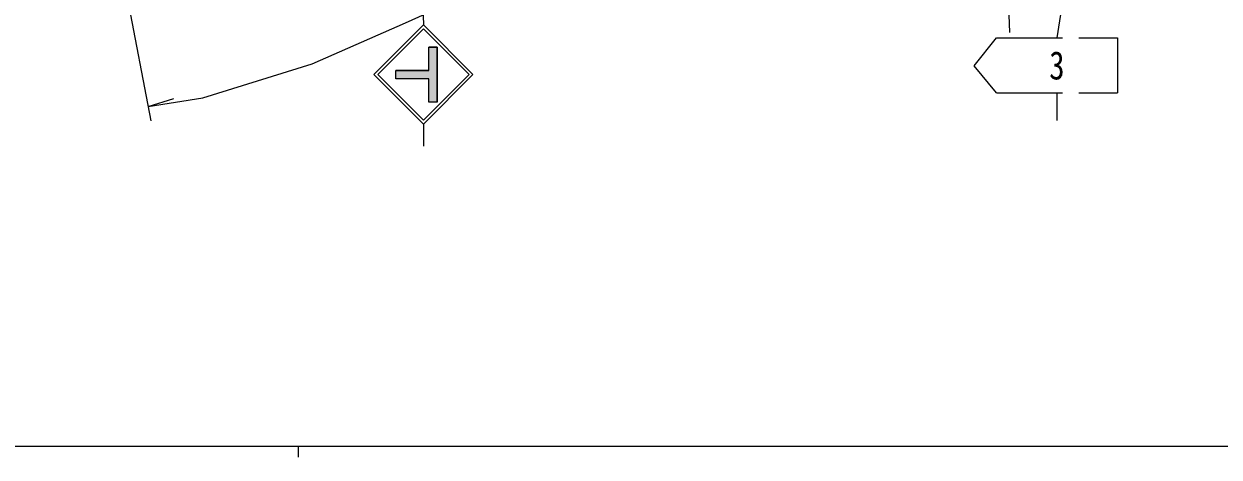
# Model space of a CAD drawing. Units: millimetres at full size, sheet at 1:1000; details may follow other scales. Extents: x 40000 to 680000, y 20000 to 380000.
# Drawn here: x 143065 to 251692, y 204000 to 243320 of the extents above; entities that cross this region are included whole.
import ezdxf
from ezdxf.enums import TextEntityAlignment as Align

# ---------------------------------------------------------------- set-up
doc = ezdxf.new("R2010")
doc.units = ezdxf.units.MM
doc.header["$LTSCALE"] = 1000
doc.linetypes.add('DASHED', pattern=[7.5, 6, -1.5])
for name, color, linetype, lineweight in [('M-BGD', 7, 'Continuous', 25), ('M-STR-HTXT', 7, 'Continuous', 13), ('M-STR-STRC', 7, 'Continuous', 25), ('M-TTL-BAND', 7, 'Continuous', 25)]:
    doc.layers.add(name, color=color, linetype=linetype, lineweight=lineweight)
doc.styles.add('ＭＳ ゴシック', font='')
doc.styles.get('ＭＳ ゴシック').set_extended_font_data('MS Gothic')

msp = doc.modelspace()

# ---------------------------------------------------------------- hatches: boundary and pattern name
at = {"layer": 'M-STR-STRC'}
msp.add_hatch(color=256, dxfattribs=at).paths.add_polyline_path([(179876, 238348), (179876, 236223), (180626, 236223), (180626, 241223), (179876, 241223), (179876, 239098), (176876, 239098), (176876, 238348)])

# ---------------------------------------------------------------- linework, layer by layer
at = {"layer": 'M-BGD'}
msp.add_line((232448, 248328), (232635, 242530), dxfattribs=at)
at = {"layer": 'M-STR-HTXT'}
for p, q in [((148963, 263887), (154604, 234518)), ((154352, 235830), (156702, 236541))]:
    msp.add_line(p, q, dxfattribs=at)
msp.add_lwpolyline([(154352, 235830), (159319, 236601), (169261, 239685), (177733, 243407), (186968, 247610), (195254, 251034), (206130, 255332), (210377, 256867), (212906, 257538), (216182, 258310), (219016, 258918), (223410, 259594), (226532, 259905)], dxfattribs=at)
at = {"layer": 'M-STR-STRC'}
for p, q in [((241846, 273136), (236952, 242060)), ((178491, 271890), (179377, 243223)), ((174877, 238723), (179377, 243223)), ((175230, 238723), (179377, 242870)), ((183877, 238723), (179377, 243223)), ((183524, 238723), (179377, 242870)), ((180626, 241223), (179876, 241223)), ((179876, 239098), (179876, 241223)), ((180626, 236223), (180626, 241223)), ((176876, 238348), (176876, 239098)), ((179876, 239098), (176876, 239098)), ((174877, 238723), (179377, 234223)), ((175230, 238723), (179377, 234576)), ((179876, 238348), (176876, 238348)), ((179377, 234576), (183524, 238723)), ((179377, 234223), (183877, 238723)), ((179876, 236223), (179876, 238348)), ((180626, 236223), (179876, 236223)), ((179377, 234223), (179377, 232223))]:
    msp.add_line(p, q, dxfattribs=at)
at = {"layer": 'M-STR-STRC', "linetype": 'DASHED'}
for p, q in [((229444, 239509), (231452, 242060)), ((231452, 242060), (242452, 242060)), ((242452, 242060), (242452, 237060)), ((231452, 237060), (229444, 239509)), ((231452, 237060), (242452, 237060)), ((236952, 237060), (236952, 234560))]:
    msp.add_line(p, q, dxfattribs=at)
at = {"layer": 'M-STR-STRC'}
msp.add_lwpolyline([(176876, 239098), (179876, 239098), (179876, 241223), (180626, 241223), (180626, 236223), (179876, 236223), (179876, 238348), (176876, 238348)], close=True, dxfattribs=at)
at = {"layer": 'M-TTL-BAND'}
for p, q in [((40000, 205000), (579000, 205000)), ((168000, 205000), (168000, 204000))]:
    msp.add_line(p, q, dxfattribs=at)

# ---------------------------------------------------------------- texts
at = {"layer": 'M-STR-STRC', "style": 'ＭＳ ゴシック', "width": 0.8}
msp.add_text('3', height=2566, dxfattribs=at).set_placement((236952, 239560), align=Align.MIDDLE_CENTER)

doc.saveas('drawing.dxf')
